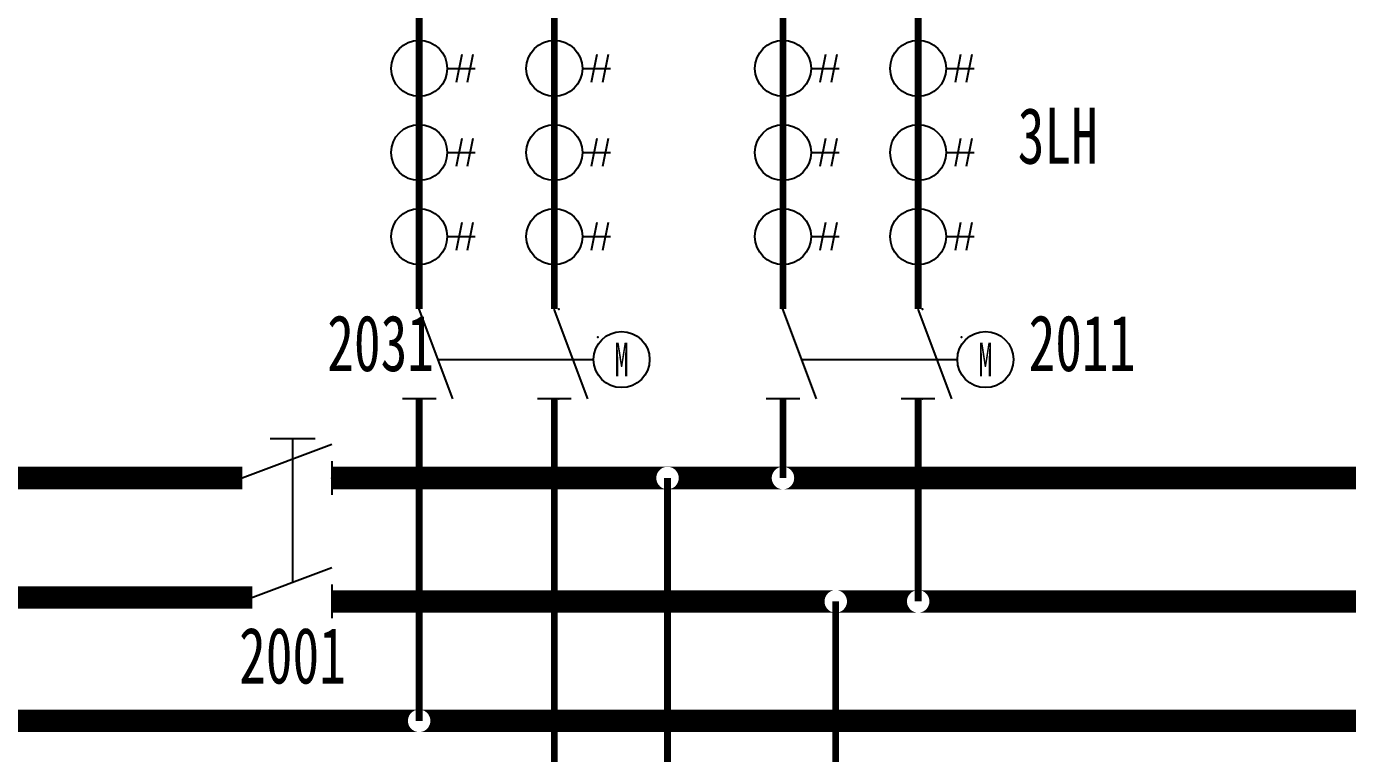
# Model space of a CAD drawing. Header units: millimetres. Extents: x 10667 to 23854, y -3427 to -2899.
# Drawn here: x 11834.8 to 11952.6, y -3165.9 to -3101.1 of the extents above; entities that cross this region are included whole.
import ezdxf
from ezdxf.enums import TextEntityAlignment as Align

# ---------------------------------------------------------------- set-up
doc = ezdxf.new("R2010")
doc.units = ezdxf.units.MM
doc.header["$LTSCALE"] = 10
for name, color, linetype in [('BLOCK', 3, 'Continuous'), ('TEXT', 2, 'Continuous'), ('设    备', 3, 'Continuous'), ('设备编号', 2, 'Continuous'), ('连 接 线', 1, 'Continuous')]:
    doc.layers.add(name, color=color, linetype=linetype)
doc.styles.add('HZ', font='SimSun.ttf', dxfattribs={"width": 0.7})

# ---------------------------------------------------------------- blocks, each defined once
blk = doc.blocks.new('$LH')
at = {"color": 3}
for p, q in [((3.79, 1.25), (3.29, -1.25)), ((4.79, 1.25), (4.29, -1.25)), ((2.5, 0), (5, 0))]:
    blk.add_line(p, q, dxfattribs=at)
blk.add_circle((0, 0), 2.5, dxfattribs=at)

msp = doc.modelspace()

# ---------------------------------------------------------------- linework, layer by layer
at = {"color": 3}
msp.add_line((11858.51, -3150.65), (11858.51, -3139.65), dxfattribs=at)
at = {"layer": 'BLOCK'}
for p, q in [((11862.01, -3138.34), (11854.01, -3141.34)), ((11862.01, -3139.84), (11862.01, -3142.84)), ((11862.01, -3149.34), (11854.01, -3152.34)), ((11862.01, -3150.84), (11862.01, -3153.84))]:
    msp.add_line(p, q, dxfattribs=at)
msp.add_point((11862.01, -3141.34), dxfattribs=at)
at = {"layer": 'TEXT', "color": 3}
for p, q in [((11860.51, -3137.84), (11856.51, -3137.84)), ((11858.51, -3139.65), (11858.51, -3137.84))]:
    msp.add_line(p, q, dxfattribs=at)
at = {"layer": '设    备'}
for p, q in [((11872.79, -3134.28), (11869.79, -3126.28)), ((11884.84, -3134.28), (11881.84, -3126.28)), ((11905.23, -3134.28), (11902.23, -3126.28)), ((11917.28, -3134.28), (11914.28, -3126.28)), ((11871.29, -3134.28), (11868.29, -3134.28)), ((11883.34, -3134.28), (11880.34, -3134.28)), ((11903.73, -3134.28), (11900.73, -3134.28)), ((11915.78, -3134.28), (11912.78, -3134.28))]:
    msp.add_line(p, q, dxfattribs=at)
at = {"layer": '设    备', "color": 3}
for p, q in [((11871.47, -3130.78), (11885.34, -3130.78)), ((11903.91, -3130.78), (11917.78, -3130.78))]:
    msp.add_line(p, q, dxfattribs=at)
at = {"layer": '设    备'}
for centre in [(11887.84, -3130.78), (11920.28, -3130.78)]:
    msp.add_circle(centre, 2.5, dxfattribs=at)
for p in [(11869.79, -3126.28), (11882.23, -3126.28), (11902.23, -3126.28), (11914.67, -3126.28), (11869.79, -3134.28), (11882.23, -3134.28), (11902.23, -3134.28), (11914.67, -3134.28)]:
    msp.add_point(p, dxfattribs=at)
at = {"layer": '设    备', "color": 4}
for p in [(11885.72, -3128.79), (11918.16, -3128.79)]:
    msp.add_point(p, dxfattribs=at)
at = {"layer": '连 接 线'}
for points, const_width in [([(11869.79, -3095.43), (11869.79, -3126.28)], 0.6), ([(11881.84, -3095.43), (11881.84, -3126.28)], 0.6), ([(11902.23, -3095.62), (11902.23, -3126.28)], 0.6), ([(11914.28, -3095.62), (11914.28, -3126.28)], 0.6), ([(11869.79, -3134.28), (11869.79, -3162.99)], 0.6), ([(11881.84, -3134.28), (11881.84, -3173.65)], 0.6), ([(11902.23, -3134.28), (11902.23, -3141.34)], 0.6), ([(11914.28, -3134.28), (11914.28, -3152.34)], 0.6), ([(11854.01, -3141.34), (11830.11, -3141.34)], 2), ([(11862.01, -3141.34), (11890.93, -3141.34)], 2), ([(11892.93, -3141.34), (11901.23, -3141.34)], 2), ([(11903.23, -3141.34), (11940.87, -3141.34)], 2), ([(11891.93, -3141.34), (11891.93, -3182.44)], 0.6), ([(11854.91, -3152), (11830.11, -3152)], 2), ([(11862.01, -3152.34), (11905.95, -3152.34)], 2), ([(11906.93, -3152.34), (11906.93, -3182.44)], 0.6), ([(11907.93, -3152.34), (11913.28, -3152.34)], 2), ([(11915.28, -3152.34), (11951.14, -3152.34)], 2), ([(11944.85, -3152.34), (11979.87, -3152.34)], 2), ([(11868.79, -3162.99), (11822.11, -3162.99)], 2), ([(11942.85, -3162.98), (11870.79, -3162.99)], 2), ([(11984.82, -3162.98), (11936.78, -3162.99)], 2)]:
    msp.add_lwpolyline(points, dxfattribs=dict(at, const_width=const_width))
at = {"layer": '连 接 线', "color": 1, "const_width": 2}
msp.add_lwpolyline([(11932.19, -3141.34), (11961.48, -3141.34)], dxfattribs=at)
at = {"layer": '连 接 线'}
for points in [[(11890.93, -3140.34), (11892.02, -3140.34), (11890.93, -3140.35), (11892.11, -3140.35)], [(11890.93, -3140.34), (11891.93, -3140.34), (11890.93, -3140.34), (11892.02, -3140.34)], [(11890.93, -3140.34), (11891.85, -3140.34), (11890.93, -3140.34), (11891.93, -3140.34)], [(11890.93, -3140.35), (11891.76, -3140.35), (11890.93, -3140.34), (11891.85, -3140.34)], [(11890.93, -3140.37), (11891.67, -3140.37), (11890.93, -3140.35), (11891.76, -3140.35)], [(11890.93, -3140.4), (11891.59, -3140.4), (11890.93, -3140.37), (11891.67, -3140.37)], [(11890.93, -3140.43), (11891.51, -3140.43), (11890.93, -3140.4), (11891.59, -3140.4)], [(11890.93, -3140.47), (11891.43, -3140.47), (11890.93, -3140.43), (11891.51, -3140.43)], [(11890.93, -3140.52), (11891.36, -3140.52), (11890.93, -3140.47), (11891.43, -3140.47)], [(11890.93, -3140.57), (11891.29, -3140.57), (11890.93, -3140.52), (11891.36, -3140.52)], [(11890.93, -3140.63), (11891.23, -3140.63), (11890.93, -3140.57), (11891.29, -3140.57)], [(11890.93, -3140.7), (11891.17, -3140.7), (11890.93, -3140.63), (11891.23, -3140.63)], [(11892.02, -3140.34), (11892.93, -3140.34), (11891.93, -3140.34), (11892.93, -3140.34)], [(11892.11, -3140.35), (11892.93, -3140.35), (11892.02, -3140.34), (11892.93, -3140.34)], [(11892.19, -3140.37), (11892.93, -3140.37), (11892.11, -3140.35), (11892.93, -3140.35)], [(11892.27, -3140.4), (11892.93, -3140.4), (11892.19, -3140.37), (11892.93, -3140.37)], [(11892.35, -3140.43), (11892.93, -3140.43), (11892.27, -3140.4), (11892.93, -3140.4)], [(11892.43, -3140.47), (11892.93, -3140.47), (11892.35, -3140.43), (11892.93, -3140.43)], [(11892.51, -3140.52), (11892.93, -3140.52), (11892.43, -3140.47), (11892.93, -3140.47)], [(11892.58, -3140.57), (11892.93, -3140.57), (11892.51, -3140.52), (11892.93, -3140.52)], [(11892.64, -3140.63), (11892.93, -3140.63), (11892.58, -3140.57), (11892.93, -3140.57)], [(11892.7, -3140.7), (11892.93, -3140.7), (11892.64, -3140.63), (11892.93, -3140.63)], [(11901.23, -3140.36), (11902.05, -3140.36), (11901.23, -3140.34), (11902.14, -3140.34)], [(11901.23, -3140.34), (11902.14, -3140.34), (11901.23, -3140.34), (11902.23, -3140.34)], [(11901.23, -3140.34), (11902.23, -3140.34), (11901.23, -3140.34), (11902.31, -3140.34)], [(11901.23, -3140.34), (11902.31, -3140.34), (11901.23, -3140.36), (11902.4, -3140.36)], [(11901.23, -3140.38), (11901.97, -3140.38), (11901.23, -3140.36), (11902.05, -3140.36)], [(11901.23, -3140.4), (11901.89, -3140.4), (11901.23, -3140.38), (11901.97, -3140.38)], [(11901.23, -3140.43), (11901.8, -3140.43), (11901.23, -3140.4), (11901.89, -3140.4)], [(11901.23, -3140.47), (11901.73, -3140.47), (11901.23, -3140.43), (11901.8, -3140.43)], [(11901.23, -3140.52), (11901.65, -3140.52), (11901.23, -3140.47), (11901.73, -3140.47)], [(11901.23, -3140.57), (11901.58, -3140.57), (11901.23, -3140.52), (11901.65, -3140.52)], [(11901.23, -3140.63), (11901.52, -3140.63), (11901.23, -3140.57), (11901.58, -3140.57)], [(11901.23, -3140.7), (11901.46, -3140.7), (11901.23, -3140.63), (11901.52, -3140.63)], [(11902.31, -3140.34), (11903.23, -3140.34), (11902.23, -3140.34), (11903.23, -3140.34)], [(11902.4, -3140.36), (11903.23, -3140.36), (11902.31, -3140.34), (11903.23, -3140.34)], [(11902.49, -3140.38), (11903.23, -3140.38), (11902.4, -3140.36), (11903.23, -3140.36)], [(11902.57, -3140.4), (11903.23, -3140.4), (11902.49, -3140.38), (11903.23, -3140.38)], [(11902.65, -3140.43), (11903.23, -3140.43), (11902.57, -3140.4), (11903.23, -3140.4)], [(11902.73, -3140.47), (11903.23, -3140.47), (11902.65, -3140.43), (11903.23, -3140.43)], [(11902.8, -3140.52), (11903.23, -3140.52), (11902.73, -3140.47), (11903.23, -3140.47)], [(11902.87, -3140.57), (11903.23, -3140.57), (11902.8, -3140.52), (11903.23, -3140.52)], [(11902.93, -3140.63), (11903.23, -3140.63), (11902.87, -3140.57), (11903.23, -3140.57)], [(11902.99, -3140.7), (11903.23, -3140.7), (11902.93, -3140.63), (11903.23, -3140.63)], [(11890.93, -3140.77), (11891.11, -3140.77), (11890.93, -3140.7), (11891.17, -3140.7)], [(11890.93, -3140.84), (11891.07, -3140.84), (11890.93, -3140.77), (11891.11, -3140.77)], [(11890.93, -3140.92), (11891.03, -3140.92), (11890.93, -3140.84), (11891.07, -3140.84)], [(11890.93, -3141), (11890.99, -3141), (11890.93, -3140.92), (11891.03, -3140.92)], [(11890.93, -3141.08), (11890.97, -3141.08), (11890.93, -3141), (11890.99, -3141)], [(11890.93, -3141.17), (11890.95, -3141.17), (11890.93, -3141.08), (11890.97, -3141.08)], [(11890.93, -3141.25), (11890.94, -3141.25), (11890.93, -3141.17), (11890.95, -3141.17)], [(11890.93, -3141.34), (11890.93, -3141.34), (11890.93, -3141.25), (11890.94, -3141.25)], [(11890.93, -3141.34), (11890.93, -3141.34), (11890.93, -3141.43), (11890.94, -3141.43)], [(11890.93, -3141.43), (11890.94, -3141.43), (11890.93, -3141.51), (11890.95, -3141.51)], [(11890.93, -3141.51), (11890.95, -3141.51), (11890.93, -3141.6), (11890.97, -3141.6)], [(11890.93, -3141.6), (11890.97, -3141.6), (11890.93, -3141.68), (11890.99, -3141.68)], [(11890.93, -3141.68), (11890.99, -3141.68), (11890.93, -3141.76), (11891.03, -3141.76)], [(11890.93, -3141.76), (11891.03, -3141.76), (11890.93, -3141.84), (11891.07, -3141.84)], [(11890.93, -3141.84), (11891.07, -3141.84), (11890.93, -3141.91), (11891.11, -3141.91)], [(11892.75, -3140.77), (11892.93, -3140.77), (11892.7, -3140.7), (11892.93, -3140.7)], [(11892.8, -3140.84), (11892.93, -3140.84), (11892.75, -3140.77), (11892.93, -3140.77)], [(11892.75, -3141.91), (11892.93, -3141.91), (11892.8, -3141.84), (11892.93, -3141.84)], [(11892.84, -3140.92), (11892.93, -3140.92), (11892.8, -3140.84), (11892.93, -3140.84)], [(11892.8, -3141.84), (11892.93, -3141.84), (11892.84, -3141.76), (11892.93, -3141.76)], [(11892.87, -3141), (11892.93, -3141), (11892.84, -3140.92), (11892.93, -3140.92)], [(11892.84, -3141.76), (11892.93, -3141.76), (11892.87, -3141.68), (11892.93, -3141.68)], [(11892.9, -3141.08), (11892.93, -3141.08), (11892.87, -3141), (11892.93, -3141)], [(11892.87, -3141.68), (11892.93, -3141.68), (11892.9, -3141.6), (11892.93, -3141.6)], [(11892.92, -3141.17), (11892.93, -3141.17), (11892.9, -3141.08), (11892.93, -3141.08)], [(11892.9, -3141.6), (11892.93, -3141.6), (11892.92, -3141.51), (11892.93, -3141.51)], [(11892.93, -3141.25), (11892.93, -3141.25), (11892.92, -3141.17), (11892.93, -3141.17)], [(11892.93, -3141.43), (11892.93, -3141.43), (11892.93, -3141.34)], [(11901.23, -3140.77), (11901.41, -3140.77), (11901.23, -3140.7), (11901.46, -3140.7)], [(11901.23, -3140.84), (11901.36, -3140.84), (11901.23, -3140.77), (11901.41, -3140.77)], [(11901.23, -3140.92), (11901.32, -3140.92), (11901.23, -3140.84), (11901.36, -3140.84)], [(11901.23, -3141), (11901.29, -3141), (11901.23, -3140.92), (11901.32, -3140.92)], [(11901.23, -3141.08), (11901.26, -3141.08), (11901.23, -3141), (11901.29, -3141)], [(11901.23, -3141.17), (11901.24, -3141.17), (11901.23, -3141.08), (11901.26, -3141.08)], [(11901.23, -3141.25), (11901.23, -3141.25), (11901.23, -3141.17), (11901.24, -3141.17)], [(11901.23, -3141.43), (11901.23, -3141.43), (11901.23, -3141.51), (11901.24, -3141.51)], [(11901.23, -3141.51), (11901.24, -3141.51), (11901.23, -3141.6), (11901.26, -3141.6)], [(11901.23, -3141.6), (11901.26, -3141.6), (11901.23, -3141.68), (11901.29, -3141.68)], [(11901.23, -3141.68), (11901.29, -3141.68), (11901.23, -3141.76), (11901.32, -3141.76)], [(11901.23, -3141.76), (11901.32, -3141.76), (11901.23, -3141.84), (11901.36, -3141.84)], [(11901.23, -3141.84), (11901.36, -3141.84), (11901.23, -3141.91), (11901.41, -3141.91)], [(11903.05, -3140.77), (11903.23, -3140.77), (11902.99, -3140.7), (11903.23, -3140.7)], [(11903.09, -3140.84), (11903.23, -3140.84), (11903.05, -3140.77), (11903.23, -3140.77)], [(11903.05, -3141.91), (11903.23, -3141.91), (11903.09, -3141.84), (11903.23, -3141.84)], [(11903.13, -3140.92), (11903.23, -3140.92), (11903.09, -3140.84), (11903.23, -3140.84)], [(11903.09, -3141.84), (11903.23, -3141.84), (11903.13, -3141.76), (11903.23, -3141.76)], [(11903.17, -3141), (11903.23, -3141), (11903.13, -3140.92), (11903.23, -3140.92)], [(11903.13, -3141.76), (11903.23, -3141.76), (11903.17, -3141.68), (11903.23, -3141.68)], [(11903.19, -3141.08), (11903.23, -3141.08), (11903.17, -3141), (11903.23, -3141)], [(11903.17, -3141.68), (11903.23, -3141.68), (11903.19, -3141.6), (11903.23, -3141.6)], [(11903.21, -3141.17), (11903.23, -3141.17), (11903.19, -3141.08), (11903.23, -3141.08)], [(11903.19, -3141.6), (11903.23, -3141.6), (11903.21, -3141.51), (11903.23, -3141.51)], [(11903.22, -3141.25), (11903.23, -3141.25), (11903.21, -3141.17), (11903.23, -3141.17)], [(11903.21, -3141.51), (11903.23, -3141.51), (11903.22, -3141.43), (11903.23, -3141.43)], [(11903.23, -3141.34), (11903.23, -3141.34), (11903.22, -3141.25), (11903.23, -3141.25)], [(11903.22, -3141.43), (11903.23, -3141.43), (11903.23, -3141.34)], [(11890.93, -3141.91), (11891.11, -3141.91), (11890.93, -3141.98), (11891.17, -3141.98)], [(11890.93, -3141.98), (11891.17, -3141.98), (11890.93, -3142.05), (11891.23, -3142.05)], [(11890.93, -3142.05), (11891.23, -3142.05), (11890.93, -3142.11), (11891.29, -3142.11)], [(11890.93, -3142.11), (11891.29, -3142.11), (11890.93, -3142.16), (11891.36, -3142.16)], [(11890.93, -3142.16), (11891.36, -3142.16), (11890.93, -3142.21), (11891.43, -3142.21)], [(11890.93, -3142.21), (11891.43, -3142.21), (11890.93, -3142.25), (11891.51, -3142.25)], [(11890.93, -3142.25), (11891.51, -3142.25), (11890.93, -3142.28), (11891.59, -3142.28)], [(11890.93, -3142.28), (11891.59, -3142.28), (11890.93, -3142.3), (11891.67, -3142.3)], [(11890.93, -3142.3), (11891.67, -3142.3), (11890.93, -3142.32), (11891.76, -3142.32)], [(11890.93, -3142.32), (11891.76, -3142.32), (11890.93, -3142.34), (11891.85, -3142.34)], [(11890.93, -3142.34), (11891.85, -3142.34), (11890.93, -3142.34), (11891.93, -3142.34)], [(11891.93, -3142.34), (11892.93, -3142.34), (11892.02, -3142.34), (11892.93, -3142.34)], [(11892.02, -3142.34), (11892.93, -3142.34), (11892.11, -3142.32), (11892.93, -3142.32)], [(11892.11, -3142.32), (11892.93, -3142.32), (11892.19, -3142.3), (11892.93, -3142.3)], [(11892.19, -3142.3), (11892.93, -3142.3), (11892.27, -3142.28), (11892.93, -3142.28)], [(11892.27, -3142.28), (11892.93, -3142.28), (11892.35, -3142.25), (11892.93, -3142.25)], [(11892.35, -3142.25), (11892.93, -3142.25), (11892.43, -3142.21), (11892.93, -3142.21)], [(11892.43, -3142.21), (11892.93, -3142.21), (11892.51, -3142.16), (11892.93, -3142.16)], [(11892.51, -3142.16), (11892.93, -3142.16), (11892.58, -3142.11), (11892.93, -3142.11)], [(11892.58, -3142.11), (11892.93, -3142.11), (11892.64, -3142.05), (11892.93, -3142.05)], [(11892.64, -3142.05), (11892.93, -3142.05), (11892.7, -3141.98), (11892.93, -3141.98)], [(11892.7, -3141.98), (11892.93, -3141.98), (11892.75, -3141.91), (11892.93, -3141.91)], [(11901.23, -3141.91), (11901.41, -3141.91), (11901.23, -3141.98), (11901.46, -3141.98)], [(11901.23, -3141.98), (11901.46, -3141.98), (11901.23, -3142.05), (11901.52, -3142.05)], [(11901.23, -3142.05), (11901.52, -3142.05), (11901.23, -3142.11), (11901.58, -3142.11)], [(11901.23, -3142.11), (11901.58, -3142.11), (11901.23, -3142.16), (11901.65, -3142.16)], [(11901.23, -3142.16), (11901.65, -3142.16), (11901.23, -3142.21), (11901.73, -3142.21)], [(11901.23, -3142.21), (11901.73, -3142.21), (11901.23, -3142.25), (11901.8, -3142.25)], [(11901.23, -3142.25), (11901.8, -3142.25), (11901.23, -3142.28), (11901.89, -3142.28)], [(11901.23, -3142.28), (11901.89, -3142.28), (11901.23, -3142.31), (11901.97, -3142.31)], [(11901.23, -3142.31), (11901.97, -3142.31), (11901.23, -3142.33), (11902.05, -3142.33)], [(11901.23, -3142.33), (11902.05, -3142.33), (11901.23, -3142.34), (11902.14, -3142.34)], [(11901.23, -3142.34), (11902.14, -3142.34), (11901.23, -3142.34), (11902.23, -3142.34)], [(11902.23, -3142.34), (11903.23, -3142.34), (11902.31, -3142.34), (11903.23, -3142.34)], [(11902.31, -3142.34), (11903.23, -3142.34), (11902.4, -3142.33), (11903.23, -3142.33)], [(11902.4, -3142.33), (11903.23, -3142.33), (11902.49, -3142.31), (11903.23, -3142.31)], [(11902.49, -3142.31), (11903.23, -3142.31), (11902.57, -3142.28), (11903.23, -3142.28)], [(11902.57, -3142.28), (11903.23, -3142.28), (11902.65, -3142.25), (11903.23, -3142.25)], [(11902.65, -3142.25), (11903.23, -3142.25), (11902.73, -3142.21), (11903.23, -3142.21)], [(11902.73, -3142.21), (11903.23, -3142.21), (11902.8, -3142.16), (11903.23, -3142.16)], [(11902.8, -3142.16), (11903.23, -3142.16), (11902.87, -3142.11), (11903.23, -3142.11)], [(11902.87, -3142.11), (11903.23, -3142.11), (11902.93, -3142.05), (11903.23, -3142.05)], [(11902.93, -3142.05), (11903.23, -3142.05), (11902.99, -3141.98), (11903.23, -3141.98)], [(11902.99, -3141.98), (11903.23, -3141.98), (11903.05, -3141.91), (11903.23, -3141.91)], [(11905.93, -3151.34), (11907.02, -3151.34), (11905.93, -3151.36), (11907.11, -3151.36)], [(11905.93, -3151.34), (11906.93, -3151.34), (11905.93, -3151.34), (11907.02, -3151.34)], [(11905.93, -3151.34), (11906.85, -3151.34), (11905.93, -3151.34), (11906.93, -3151.34)], [(11905.93, -3151.36), (11906.76, -3151.36), (11905.93, -3151.34), (11906.85, -3151.34)], [(11905.93, -3151.37), (11906.67, -3151.37), (11905.93, -3151.36), (11906.76, -3151.36)], [(11905.93, -3151.4), (11906.59, -3151.4), (11905.93, -3151.37), (11906.67, -3151.37)], [(11905.93, -3151.43), (11906.51, -3151.43), (11905.93, -3151.4), (11906.59, -3151.4)], [(11905.93, -3151.47), (11906.43, -3151.47), (11905.93, -3151.43), (11906.51, -3151.43)], [(11905.93, -3151.52), (11906.36, -3151.52), (11905.93, -3151.47), (11906.43, -3151.47)], [(11905.93, -3151.57), (11906.29, -3151.57), (11905.93, -3151.52), (11906.36, -3151.52)], [(11905.93, -3151.63), (11906.23, -3151.63), (11905.93, -3151.57), (11906.29, -3151.57)], [(11905.93, -3151.7), (11906.17, -3151.7), (11905.93, -3151.63), (11906.23, -3151.63)], [(11905.93, -3151.77), (11906.11, -3151.77), (11905.93, -3151.7), (11906.17, -3151.7)], [(11905.93, -3151.84), (11906.07, -3151.84), (11905.93, -3151.77), (11906.11, -3151.77)], [(11905.93, -3151.92), (11906.03, -3151.92), (11905.93, -3151.84), (11906.07, -3151.84)], [(11905.93, -3152), (11905.99, -3152), (11905.93, -3151.92), (11906.03, -3151.92)], [(11905.93, -3152.08), (11905.97, -3152.08), (11905.93, -3152), (11905.99, -3152)], [(11905.93, -3152.17), (11905.95, -3152.17), (11905.93, -3152.08), (11905.97, -3152.08)], [(11905.93, -3152.25), (11905.94, -3152.25), (11905.93, -3152.17), (11905.95, -3152.17)], [(11905.93, -3152.34), (11905.93, -3152.34), (11905.93, -3152.25), (11905.94, -3152.25)], [(11905.93, -3152.34), (11905.93, -3152.34), (11905.93, -3152.43), (11905.94, -3152.43)], [(11905.93, -3152.43), (11905.94, -3152.43), (11905.93, -3152.51), (11905.95, -3152.51)], [(11907.02, -3151.34), (11907.93, -3151.34), (11906.93, -3151.34), (11907.93, -3151.34)], [(11907.11, -3151.36), (11907.93, -3151.36), (11907.02, -3151.34), (11907.93, -3151.34)], [(11907.19, -3151.37), (11907.93, -3151.37), (11907.11, -3151.36), (11907.93, -3151.36)], [(11907.27, -3151.4), (11907.93, -3151.4), (11907.19, -3151.37), (11907.93, -3151.37)], [(11907.35, -3151.43), (11907.93, -3151.43), (11907.27, -3151.4), (11907.93, -3151.4)], [(11907.43, -3151.47), (11907.93, -3151.47), (11907.35, -3151.43), (11907.93, -3151.43)], [(11907.51, -3151.52), (11907.93, -3151.52), (11907.43, -3151.47), (11907.93, -3151.47)], [(11907.58, -3151.57), (11907.93, -3151.57), (11907.51, -3151.52), (11907.93, -3151.52)], [(11907.64, -3151.63), (11907.93, -3151.63), (11907.58, -3151.57), (11907.93, -3151.57)], [(11907.7, -3151.7), (11907.93, -3151.7), (11907.64, -3151.63), (11907.93, -3151.63)], [(11907.75, -3151.77), (11907.93, -3151.77), (11907.7, -3151.7), (11907.93, -3151.7)], [(11907.8, -3151.84), (11907.93, -3151.84), (11907.75, -3151.77), (11907.93, -3151.77)], [(11907.84, -3151.92), (11907.93, -3151.92), (11907.8, -3151.84), (11907.93, -3151.84)], [(11907.87, -3152), (11907.93, -3152), (11907.84, -3151.92), (11907.93, -3151.92)], [(11907.9, -3152.08), (11907.93, -3152.08), (11907.87, -3152), (11907.93, -3152)], [(11907.92, -3152.17), (11907.93, -3152.17), (11907.9, -3152.08), (11907.93, -3152.08)], [(11907.93, -3152.25), (11907.93, -3152.25), (11907.92, -3152.17), (11907.93, -3152.17)], [(11907.93, -3152.43), (11907.93, -3152.43), (11907.93, -3152.34)], [(11913.28, -3151.36), (11914.11, -3151.36), (11913.28, -3151.34), (11914.2, -3151.34)], [(11913.28, -3151.34), (11914.2, -3151.34), (11913.28, -3151.34), (11914.28, -3151.34)], [(11913.28, -3151.34), (11914.28, -3151.34), (11913.28, -3151.34), (11914.37, -3151.34)], [(11913.28, -3151.34), (11914.37, -3151.34), (11913.28, -3151.36), (11914.46, -3151.36)], [(11913.28, -3151.37), (11914.03, -3151.37), (11913.28, -3151.36), (11914.11, -3151.36)], [(11913.28, -3151.4), (11913.94, -3151.4), (11913.28, -3151.37), (11914.03, -3151.37)], [(11913.28, -3151.43), (11913.86, -3151.43), (11913.28, -3151.4), (11913.94, -3151.4)], [(11913.28, -3151.47), (11913.78, -3151.47), (11913.28, -3151.43), (11913.86, -3151.43)], [(11913.28, -3151.52), (11913.71, -3151.52), (11913.28, -3151.47), (11913.78, -3151.47)], [(11913.28, -3151.57), (11913.64, -3151.57), (11913.28, -3151.52), (11913.71, -3151.52)], [(11913.28, -3151.63), (11913.58, -3151.63), (11913.28, -3151.57), (11913.64, -3151.57)], [(11913.28, -3151.7), (11913.52, -3151.7), (11913.28, -3151.63), (11913.58, -3151.63)], [(11913.28, -3151.77), (11913.47, -3151.77), (11913.28, -3151.7), (11913.52, -3151.7)], [(11913.28, -3151.84), (11913.42, -3151.84), (11913.28, -3151.77), (11913.47, -3151.77)], [(11913.28, -3151.92), (11913.38, -3151.92), (11913.28, -3151.84), (11913.42, -3151.84)], [(11913.28, -3152), (11913.34, -3152), (11913.28, -3151.92), (11913.38, -3151.92)], [(11913.28, -3152.08), (11913.32, -3152.08), (11913.28, -3152), (11913.34, -3152)], [(11913.28, -3152.17), (11913.3, -3152.17), (11913.28, -3152.08), (11913.32, -3152.08)], [(11913.28, -3152.25), (11913.29, -3152.25), (11913.28, -3152.17), (11913.3, -3152.17)], [(11913.28, -3152.34), (11913.28, -3152.34), (11913.28, -3152.25), (11913.29, -3152.25)], [(11913.28, -3152.34), (11913.28, -3152.34), (11913.28, -3152.43), (11913.29, -3152.43)], [(11913.28, -3152.43), (11913.29, -3152.43), (11913.28, -3152.51), (11913.3, -3152.51)], [(11914.37, -3151.34), (11915.28, -3151.34), (11914.28, -3151.34), (11915.28, -3151.34)], [(11914.46, -3151.36), (11915.28, -3151.36), (11914.37, -3151.34), (11915.28, -3151.34)], [(11914.54, -3151.37), (11915.28, -3151.37), (11914.46, -3151.36), (11915.28, -3151.36)], [(11914.63, -3151.4), (11915.28, -3151.4), (11914.54, -3151.37), (11915.28, -3151.37)], [(11914.71, -3151.43), (11915.28, -3151.43), (11914.63, -3151.4), (11915.28, -3151.4)], [(11914.78, -3151.47), (11915.28, -3151.47), (11914.71, -3151.43), (11915.28, -3151.43)], [(11914.86, -3151.52), (11915.28, -3151.52), (11914.78, -3151.47), (11915.28, -3151.47)], [(11914.93, -3151.57), (11915.28, -3151.57), (11914.86, -3151.52), (11915.28, -3151.52)], [(11914.99, -3151.63), (11915.28, -3151.63), (11914.93, -3151.57), (11915.28, -3151.57)], [(11915.05, -3151.7), (11915.28, -3151.7), (11914.99, -3151.63), (11915.28, -3151.63)], [(11915.1, -3151.77), (11915.28, -3151.77), (11915.05, -3151.7), (11915.28, -3151.7)], [(11915.15, -3151.84), (11915.28, -3151.84), (11915.1, -3151.77), (11915.28, -3151.77)], [(11915.19, -3151.92), (11915.28, -3151.92), (11915.15, -3151.84), (11915.28, -3151.84)], [(11915.22, -3152), (11915.28, -3152), (11915.19, -3151.92), (11915.28, -3151.92)], [(11915.25, -3152.08), (11915.28, -3152.08), (11915.22, -3152), (11915.28, -3152)], [(11915.27, -3152.17), (11915.28, -3152.17), (11915.25, -3152.08), (11915.28, -3152.08)], [(11915.28, -3152.25), (11915.28, -3152.25), (11915.27, -3152.17), (11915.28, -3152.17)], [(11915.28, -3152.43), (11915.28, -3152.43), (11915.28, -3152.34)], [(11942.85, -3151.34), (11943.94, -3151.34), (11942.85, -3151.36), (11944.03, -3151.36)], [(11942.85, -3151.34), (11943.85, -3151.34), (11942.85, -3151.34), (11943.94, -3151.34)], [(11942.85, -3151.34), (11943.77, -3151.34), (11942.85, -3151.34), (11943.85, -3151.34)], [(11942.85, -3151.36), (11943.68, -3151.36), (11942.85, -3151.34), (11943.77, -3151.34)], [(11942.85, -3151.37), (11943.6, -3151.37), (11942.85, -3151.36), (11943.68, -3151.36)], [(11942.85, -3151.4), (11943.51, -3151.4), (11942.85, -3151.37), (11943.6, -3151.37)], [(11942.85, -3151.43), (11943.43, -3151.43), (11942.85, -3151.4), (11943.51, -3151.4)], [(11942.85, -3151.47), (11943.35, -3151.47), (11942.85, -3151.43), (11943.43, -3151.43)], [(11942.85, -3151.52), (11943.28, -3151.52), (11942.85, -3151.47), (11943.35, -3151.47)], [(11942.85, -3151.57), (11943.21, -3151.57), (11942.85, -3151.52), (11943.28, -3151.52)], [(11942.85, -3151.63), (11943.15, -3151.63), (11942.85, -3151.57), (11943.21, -3151.57)], [(11942.85, -3151.7), (11943.09, -3151.7), (11942.85, -3151.63), (11943.15, -3151.63)], [(11942.85, -3151.77), (11943.04, -3151.77), (11942.85, -3151.7), (11943.09, -3151.7)], [(11942.85, -3151.84), (11942.99, -3151.84), (11942.85, -3151.77), (11943.04, -3151.77)], [(11942.85, -3151.92), (11942.95, -3151.92), (11942.85, -3151.84), (11942.99, -3151.84)], [(11942.85, -3152), (11942.91, -3152), (11942.85, -3151.92), (11942.95, -3151.92)], [(11942.85, -3152.08), (11942.89, -3152.08), (11942.85, -3152), (11942.91, -3152)], [(11942.85, -3152.17), (11942.87, -3152.17), (11942.85, -3152.08), (11942.89, -3152.08)], [(11942.85, -3152.25), (11942.86, -3152.25), (11942.85, -3152.17), (11942.87, -3152.17)], [(11942.85, -3152.34), (11942.85, -3152.34), (11942.85, -3152.25), (11942.86, -3152.25)], [(11942.85, -3152.34), (11942.85, -3152.34), (11942.85, -3152.43), (11942.86, -3152.43)], [(11942.85, -3152.43), (11942.86, -3152.43), (11942.85, -3152.51), (11942.87, -3152.51)], [(11943.94, -3151.34), (11944.85, -3151.34), (11943.85, -3151.34), (11944.85, -3151.34)], [(11944.03, -3151.36), (11944.85, -3151.36), (11943.94, -3151.34), (11944.85, -3151.34)], [(11944.11, -3151.37), (11944.85, -3151.37), (11944.03, -3151.36), (11944.85, -3151.36)], [(11944.2, -3151.4), (11944.85, -3151.4), (11944.11, -3151.37), (11944.85, -3151.37)], [(11944.28, -3151.43), (11944.85, -3151.43), (11944.2, -3151.4), (11944.85, -3151.4)], [(11944.35, -3151.47), (11944.85, -3151.47), (11944.28, -3151.43), (11944.85, -3151.43)], [(11944.43, -3151.52), (11944.85, -3151.52), (11944.35, -3151.47), (11944.85, -3151.47)], [(11944.5, -3151.57), (11944.85, -3151.57), (11944.43, -3151.52), (11944.85, -3151.52)], [(11944.56, -3151.63), (11944.85, -3151.63), (11944.5, -3151.57), (11944.85, -3151.57)], [(11944.62, -3151.7), (11944.85, -3151.7), (11944.56, -3151.63), (11944.85, -3151.63)], [(11944.67, -3151.77), (11944.85, -3151.77), (11944.62, -3151.7), (11944.85, -3151.7)], [(11944.72, -3151.84), (11944.85, -3151.84), (11944.67, -3151.77), (11944.85, -3151.77)], [(11944.76, -3151.92), (11944.85, -3151.92), (11944.72, -3151.84), (11944.85, -3151.84)], [(11944.79, -3152), (11944.85, -3152), (11944.76, -3151.92), (11944.85, -3151.92)], [(11944.82, -3152.08), (11944.85, -3152.08), (11944.79, -3152), (11944.85, -3152)], [(11944.84, -3152.17), (11944.85, -3152.17), (11944.82, -3152.08), (11944.85, -3152.08)], [(11944.85, -3152.25), (11944.85, -3152.25), (11944.84, -3152.17), (11944.85, -3152.17)], [(11944.85, -3152.43), (11944.85, -3152.43), (11944.85, -3152.34)], [(11905.93, -3152.51), (11905.95, -3152.51), (11905.93, -3152.6), (11905.97, -3152.6)], [(11905.93, -3152.6), (11905.97, -3152.6), (11905.93, -3152.68), (11905.99, -3152.68)], [(11905.93, -3152.68), (11905.99, -3152.68), (11905.93, -3152.76), (11906.03, -3152.76)], [(11905.93, -3152.76), (11906.03, -3152.76), (11905.93, -3152.84), (11906.07, -3152.84)], [(11905.93, -3152.84), (11906.07, -3152.84), (11905.93, -3152.91), (11906.11, -3152.91)], [(11905.93, -3152.91), (11906.11, -3152.91), (11905.93, -3152.98), (11906.17, -3152.98)], [(11905.93, -3152.98), (11906.17, -3152.98), (11905.93, -3153.05), (11906.23, -3153.05)], [(11905.93, -3153.05), (11906.23, -3153.05), (11905.93, -3153.11), (11906.29, -3153.11)], [(11905.93, -3153.11), (11906.29, -3153.11), (11905.93, -3153.16), (11906.36, -3153.16)], [(11905.93, -3153.16), (11906.36, -3153.16), (11905.93, -3153.21), (11906.43, -3153.21)], [(11905.93, -3153.21), (11906.43, -3153.21), (11905.93, -3153.25), (11906.51, -3153.25)], [(11905.93, -3153.25), (11906.51, -3153.25), (11905.93, -3153.28), (11906.59, -3153.28)], [(11905.93, -3153.28), (11906.59, -3153.28), (11905.93, -3153.31), (11906.67, -3153.31)], [(11905.93, -3153.31), (11906.67, -3153.31), (11905.93, -3153.33), (11906.76, -3153.33)], [(11905.93, -3153.33), (11906.76, -3153.33), (11905.93, -3153.34), (11906.85, -3153.34)], [(11905.93, -3153.34), (11906.85, -3153.34), (11905.93, -3153.34), (11906.93, -3153.34)], [(11906.93, -3153.34), (11907.93, -3153.34), (11907.02, -3153.34), (11907.93, -3153.34)], [(11907.02, -3153.34), (11907.93, -3153.34), (11907.11, -3153.33), (11907.93, -3153.33)], [(11907.11, -3153.33), (11907.93, -3153.33), (11907.19, -3153.31), (11907.93, -3153.31)], [(11907.19, -3153.31), (11907.93, -3153.31), (11907.27, -3153.28), (11907.93, -3153.28)], [(11907.27, -3153.28), (11907.93, -3153.28), (11907.35, -3153.25), (11907.93, -3153.25)], [(11907.35, -3153.25), (11907.93, -3153.25), (11907.43, -3153.21), (11907.93, -3153.21)], [(11907.43, -3153.21), (11907.93, -3153.21), (11907.51, -3153.16), (11907.93, -3153.16)], [(11907.51, -3153.16), (11907.93, -3153.16), (11907.58, -3153.11), (11907.93, -3153.11)], [(11907.58, -3153.11), (11907.93, -3153.11), (11907.64, -3153.05), (11907.93, -3153.05)], [(11907.64, -3153.05), (11907.93, -3153.05), (11907.7, -3152.98), (11907.93, -3152.98)], [(11907.7, -3152.98), (11907.93, -3152.98), (11907.75, -3152.91), (11907.93, -3152.91)], [(11907.75, -3152.91), (11907.93, -3152.91), (11907.8, -3152.84), (11907.93, -3152.84)], [(11907.8, -3152.84), (11907.93, -3152.84), (11907.84, -3152.76), (11907.93, -3152.76)], [(11907.84, -3152.76), (11907.93, -3152.76), (11907.87, -3152.68), (11907.93, -3152.68)], [(11907.87, -3152.68), (11907.93, -3152.68), (11907.9, -3152.6), (11907.93, -3152.6)], [(11907.9, -3152.6), (11907.93, -3152.6), (11907.92, -3152.51), (11907.93, -3152.51)], [(11913.28, -3152.51), (11913.3, -3152.51), (11913.28, -3152.6), (11913.32, -3152.6)], [(11913.28, -3152.6), (11913.32, -3152.6), (11913.28, -3152.68), (11913.34, -3152.68)], [(11913.28, -3152.68), (11913.34, -3152.68), (11913.28, -3152.76), (11913.38, -3152.76)], [(11913.28, -3152.76), (11913.38, -3152.76), (11913.28, -3152.84), (11913.42, -3152.84)], [(11913.28, -3152.84), (11913.42, -3152.84), (11913.28, -3152.91), (11913.47, -3152.91)], [(11913.28, -3152.91), (11913.47, -3152.91), (11913.28, -3152.98), (11913.52, -3152.98)], [(11913.28, -3152.98), (11913.52, -3152.98), (11913.28, -3153.05), (11913.58, -3153.05)], [(11913.28, -3153.05), (11913.58, -3153.05), (11913.28, -3153.11), (11913.64, -3153.11)], [(11913.28, -3153.11), (11913.64, -3153.11), (11913.28, -3153.16), (11913.71, -3153.16)], [(11913.28, -3153.16), (11913.71, -3153.16), (11913.28, -3153.21), (11913.78, -3153.21)], [(11913.28, -3153.21), (11913.78, -3153.21), (11913.28, -3153.25), (11913.86, -3153.25)], [(11913.28, -3153.25), (11913.86, -3153.25), (11913.28, -3153.28), (11913.94, -3153.28)], [(11913.28, -3153.28), (11913.94, -3153.28), (11913.28, -3153.31), (11914.03, -3153.31)], [(11913.28, -3153.31), (11914.03, -3153.31), (11913.28, -3153.33), (11914.11, -3153.33)], [(11913.28, -3153.33), (11914.11, -3153.33), (11913.28, -3153.34), (11914.2, -3153.34)], [(11913.28, -3153.34), (11914.2, -3153.34), (11913.28, -3153.34), (11914.28, -3153.34)], [(11914.28, -3153.34), (11915.28, -3153.34), (11914.37, -3153.34), (11915.28, -3153.34)], [(11914.37, -3153.34), (11915.28, -3153.34), (11914.46, -3153.33), (11915.28, -3153.33)], [(11914.46, -3153.33), (11915.28, -3153.33), (11914.54, -3153.31), (11915.28, -3153.31)], [(11914.54, -3153.31), (11915.28, -3153.31), (11914.63, -3153.28), (11915.28, -3153.28)], [(11914.63, -3153.28), (11915.28, -3153.28), (11914.71, -3153.25), (11915.28, -3153.25)], [(11914.71, -3153.25), (11915.28, -3153.25), (11914.78, -3153.21), (11915.28, -3153.21)], [(11914.78, -3153.21), (11915.28, -3153.21), (11914.86, -3153.16), (11915.28, -3153.16)], [(11914.86, -3153.16), (11915.28, -3153.16), (11914.93, -3153.11), (11915.28, -3153.11)], [(11914.93, -3153.11), (11915.28, -3153.11), (11914.99, -3153.05), (11915.28, -3153.05)], [(11914.99, -3153.05), (11915.28, -3153.05), (11915.05, -3152.98), (11915.28, -3152.98)], [(11915.05, -3152.98), (11915.28, -3152.98), (11915.1, -3152.91), (11915.28, -3152.91)], [(11915.1, -3152.91), (11915.28, -3152.91), (11915.15, -3152.84), (11915.28, -3152.84)], [(11915.15, -3152.84), (11915.28, -3152.84), (11915.19, -3152.76), (11915.28, -3152.76)], [(11915.19, -3152.76), (11915.28, -3152.76), (11915.22, -3152.68), (11915.28, -3152.68)], [(11915.22, -3152.68), (11915.28, -3152.68), (11915.25, -3152.6), (11915.28, -3152.6)], [(11915.25, -3152.6), (11915.28, -3152.6), (11915.27, -3152.51), (11915.28, -3152.51)], [(11942.85, -3152.51), (11942.87, -3152.51), (11942.85, -3152.6), (11942.89, -3152.6)], [(11942.85, -3152.6), (11942.89, -3152.6), (11942.85, -3152.68), (11942.91, -3152.68)], [(11942.85, -3152.68), (11942.91, -3152.68), (11942.85, -3152.76), (11942.95, -3152.76)], [(11942.85, -3152.76), (11942.95, -3152.76), (11942.85, -3152.84), (11942.99, -3152.84)], [(11942.85, -3152.84), (11942.99, -3152.84), (11942.85, -3152.91), (11943.04, -3152.91)], [(11942.85, -3152.91), (11943.04, -3152.91), (11942.85, -3152.98), (11943.09, -3152.98)], [(11942.85, -3152.98), (11943.09, -3152.98), (11942.85, -3153.05), (11943.15, -3153.05)], [(11942.85, -3153.05), (11943.15, -3153.05), (11942.85, -3153.11), (11943.21, -3153.11)], [(11942.85, -3153.11), (11943.21, -3153.11), (11942.85, -3153.16), (11943.28, -3153.16)], [(11942.85, -3153.16), (11943.28, -3153.16), (11942.85, -3153.21), (11943.35, -3153.21)], [(11942.85, -3153.21), (11943.35, -3153.21), (11942.85, -3153.25), (11943.43, -3153.25)], [(11942.85, -3153.25), (11943.43, -3153.25), (11942.85, -3153.28), (11943.51, -3153.28)], [(11942.85, -3153.28), (11943.51, -3153.28), (11942.85, -3153.31), (11943.6, -3153.31)], [(11942.85, -3153.31), (11943.6, -3153.31), (11942.85, -3153.33), (11943.68, -3153.33)], [(11942.85, -3153.33), (11943.68, -3153.33), (11942.85, -3153.34), (11943.77, -3153.34)], [(11942.85, -3153.34), (11943.77, -3153.34), (11942.85, -3153.34), (11943.85, -3153.34)], [(11943.85, -3153.34), (11944.85, -3153.34), (11943.94, -3153.34), (11944.85, -3153.34)], [(11943.94, -3153.34), (11944.85, -3153.34), (11944.03, -3153.33), (11944.85, -3153.33)], [(11944.03, -3153.33), (11944.85, -3153.33), (11944.11, -3153.31), (11944.85, -3153.31)], [(11944.11, -3153.31), (11944.85, -3153.31), (11944.2, -3153.28), (11944.85, -3153.28)], [(11944.2, -3153.28), (11944.85, -3153.28), (11944.28, -3153.25), (11944.85, -3153.25)], [(11944.28, -3153.25), (11944.85, -3153.25), (11944.35, -3153.21), (11944.85, -3153.21)], [(11944.35, -3153.21), (11944.85, -3153.21), (11944.43, -3153.16), (11944.85, -3153.16)], [(11944.43, -3153.16), (11944.85, -3153.16), (11944.5, -3153.11), (11944.85, -3153.11)], [(11944.5, -3153.11), (11944.85, -3153.11), (11944.56, -3153.05), (11944.85, -3153.05)], [(11944.56, -3153.05), (11944.85, -3153.05), (11944.62, -3152.98), (11944.85, -3152.98)], [(11944.62, -3152.98), (11944.85, -3152.98), (11944.67, -3152.91), (11944.85, -3152.91)], [(11944.67, -3152.91), (11944.85, -3152.91), (11944.72, -3152.84), (11944.85, -3152.84)], [(11944.72, -3152.84), (11944.85, -3152.84), (11944.76, -3152.76), (11944.85, -3152.76)], [(11944.76, -3152.76), (11944.85, -3152.76), (11944.79, -3152.68), (11944.85, -3152.68)], [(11944.79, -3152.68), (11944.85, -3152.68), (11944.82, -3152.6), (11944.85, -3152.6)], [(11944.82, -3152.6), (11944.85, -3152.6), (11944.84, -3152.51), (11944.85, -3152.51)], [(11868.79, -3162), (11869.61, -3162), (11868.79, -3161.99), (11869.7, -3161.99)], [(11868.79, -3161.99), (11869.7, -3161.99), (11868.79, -3161.99), (11869.79, -3161.99)], [(11868.79, -3161.99), (11869.79, -3161.99), (11868.79, -3161.99), (11869.87, -3161.99)], [(11868.79, -3161.99), (11869.87, -3161.99), (11868.79, -3162), (11869.96, -3162)], [(11868.79, -3162.02), (11869.53, -3162.02), (11868.79, -3162), (11869.61, -3162)], [(11868.79, -3162.05), (11869.44, -3162.05), (11868.79, -3162.02), (11869.53, -3162.02)], [(11868.79, -3162.08), (11869.36, -3162.08), (11868.79, -3162.05), (11869.44, -3162.05)], [(11868.79, -3162.12), (11869.29, -3162.12), (11868.79, -3162.08), (11869.36, -3162.08)], [(11868.79, -3162.17), (11869.21, -3162.17), (11868.79, -3162.12), (11869.29, -3162.12)], [(11868.79, -3162.22), (11869.14, -3162.22), (11868.79, -3162.17), (11869.21, -3162.17)], [(11868.79, -3162.28), (11869.08, -3162.28), (11868.79, -3162.22), (11869.14, -3162.22)], [(11868.79, -3162.35), (11869.02, -3162.35), (11868.79, -3162.28), (11869.08, -3162.28)], [(11868.79, -3162.41), (11868.97, -3162.41), (11868.79, -3162.35), (11869.02, -3162.35)], [(11868.79, -3162.49), (11868.92, -3162.49), (11868.79, -3162.41), (11868.97, -3162.41)], [(11868.79, -3162.57), (11868.88, -3162.57), (11868.79, -3162.49), (11868.92, -3162.49)], [(11868.79, -3162.65), (11868.85, -3162.65), (11868.79, -3162.57), (11868.88, -3162.57)], [(11868.79, -3162.73), (11868.82, -3162.73), (11868.79, -3162.65), (11868.85, -3162.65)], [(11868.79, -3162.81), (11868.8, -3162.81), (11868.79, -3162.73), (11868.82, -3162.73)], [(11868.79, -3162.9), (11868.79, -3162.9), (11868.79, -3162.81), (11868.8, -3162.81)], [(11869.87, -3161.99), (11870.79, -3161.99), (11869.79, -3161.99), (11870.79, -3161.99)], [(11869.96, -3162), (11870.79, -3162), (11869.87, -3161.99), (11870.79, -3161.99)], [(11870.05, -3162.02), (11870.79, -3162.02), (11869.96, -3162), (11870.79, -3162)], [(11870.13, -3162.05), (11870.79, -3162.05), (11870.05, -3162.02), (11870.79, -3162.02)], [(11870.21, -3162.08), (11870.79, -3162.08), (11870.13, -3162.05), (11870.79, -3162.05)], [(11870.29, -3162.12), (11870.79, -3162.12), (11870.21, -3162.08), (11870.79, -3162.08)], [(11870.36, -3162.17), (11870.79, -3162.17), (11870.29, -3162.12), (11870.79, -3162.12)], [(11870.43, -3162.22), (11870.79, -3162.22), (11870.36, -3162.17), (11870.79, -3162.17)], [(11870.49, -3162.28), (11870.79, -3162.28), (11870.43, -3162.22), (11870.79, -3162.22)], [(11870.55, -3162.35), (11870.79, -3162.35), (11870.49, -3162.28), (11870.79, -3162.28)], [(11870.61, -3162.41), (11870.79, -3162.41), (11870.55, -3162.35), (11870.79, -3162.35)], [(11870.65, -3162.49), (11870.79, -3162.49), (11870.61, -3162.41), (11870.79, -3162.41)], [(11870.69, -3162.57), (11870.79, -3162.57), (11870.65, -3162.49), (11870.79, -3162.49)], [(11870.73, -3162.65), (11870.79, -3162.65), (11870.69, -3162.57), (11870.79, -3162.57)], [(11870.75, -3162.73), (11870.79, -3162.73), (11870.73, -3162.65), (11870.79, -3162.65)], [(11870.77, -3162.81), (11870.79, -3162.81), (11870.75, -3162.73), (11870.79, -3162.73)], [(11870.78, -3162.9), (11870.79, -3162.9), (11870.77, -3162.81), (11870.79, -3162.81)], [(11870.79, -3162.99), (11870.79, -3162.99), (11870.78, -3162.9), (11870.79, -3162.9)], [(11870.78, -3163.08), (11870.79, -3163.08), (11870.79, -3162.99)], [(11888.16, -3162), (11888.98, -3162), (11888.07, -3161.99), (11888.98, -3161.99)], [(11888.24, -3162.02), (11888.98, -3162.02), (11888.16, -3162), (11888.98, -3162)], [(11888.33, -3162.05), (11888.98, -3162.05), (11888.24, -3162.02), (11888.98, -3162.02)], [(11888.41, -3162.08), (11888.98, -3162.08), (11888.33, -3162.05), (11888.98, -3162.05)], [(11888.48, -3162.12), (11888.98, -3162.12), (11888.41, -3162.08), (11888.98, -3162.08)], [(11888.56, -3162.17), (11888.98, -3162.17), (11888.48, -3162.12), (11888.98, -3162.12)], [(11888.63, -3162.22), (11888.98, -3162.22), (11888.56, -3162.17), (11888.98, -3162.17)], [(11888.69, -3162.28), (11888.98, -3162.28), (11888.63, -3162.22), (11888.98, -3162.22)], [(11888.75, -3162.34), (11888.98, -3162.34), (11888.69, -3162.28), (11888.98, -3162.28)], [(11888.8, -3162.41), (11888.98, -3162.41), (11888.75, -3162.34), (11888.98, -3162.34)], [(11888.85, -3162.49), (11888.98, -3162.49), (11888.8, -3162.41), (11888.98, -3162.41)], [(11888.89, -3162.56), (11888.98, -3162.56), (11888.85, -3162.49), (11888.98, -3162.49)], [(11888.92, -3162.64), (11888.98, -3162.64), (11888.89, -3162.56), (11888.98, -3162.56)], [(11888.95, -3162.73), (11888.98, -3162.73), (11888.92, -3162.64), (11888.98, -3162.64)], [(11888.97, -3162.81), (11888.98, -3162.81), (11888.95, -3162.73), (11888.98, -3162.73)], [(11888.98, -3162.9), (11888.98, -3162.9), (11888.97, -3162.81), (11888.98, -3162.81)], [(11888.98, -3163.07), (11888.98, -3163.07), (11888.98, -3162.99)], [(11868.79, -3163.08), (11868.79, -3163.08), (11868.79, -3163.16), (11868.8, -3163.16)], [(11868.79, -3163.16), (11868.8, -3163.16), (11868.79, -3163.25), (11868.82, -3163.25)], [(11868.79, -3163.25), (11868.82, -3163.25), (11868.79, -3163.33), (11868.85, -3163.33)], [(11868.79, -3163.33), (11868.85, -3163.33), (11868.79, -3163.41), (11868.88, -3163.41)], [(11868.79, -3163.41), (11868.88, -3163.41), (11868.79, -3163.49), (11868.92, -3163.49)], [(11868.79, -3163.49), (11868.92, -3163.49), (11868.79, -3163.56), (11868.97, -3163.56)], [(11868.79, -3163.56), (11868.97, -3163.56), (11868.79, -3163.63), (11869.02, -3163.63)], [(11868.79, -3163.63), (11869.02, -3163.63), (11868.79, -3163.7), (11869.08, -3163.7)], [(11868.79, -3163.7), (11869.08, -3163.7), (11868.79, -3163.75), (11869.14, -3163.75)], [(11868.79, -3163.75), (11869.14, -3163.75), (11868.79, -3163.81), (11869.21, -3163.81)], [(11868.79, -3163.81), (11869.21, -3163.81), (11868.79, -3163.85), (11869.29, -3163.85)], [(11868.79, -3163.85), (11869.29, -3163.85), (11868.79, -3163.89), (11869.36, -3163.89)], [(11868.79, -3163.89), (11869.36, -3163.89), (11868.79, -3163.93), (11869.44, -3163.93)], [(11868.79, -3163.93), (11869.44, -3163.93), (11868.79, -3163.95), (11869.53, -3163.95)], [(11868.79, -3163.95), (11869.53, -3163.95), (11868.79, -3163.97), (11869.61, -3163.97)], [(11868.79, -3163.97), (11869.61, -3163.97), (11868.79, -3163.98), (11869.7, -3163.98)], [(11868.79, -3163.98), (11869.7, -3163.98), (11868.79, -3163.99), (11869.79, -3163.99)], [(11869.79, -3163.99), (11870.79, -3163.99), (11869.87, -3163.98), (11870.79, -3163.98)], [(11869.87, -3163.98), (11870.79, -3163.98), (11869.96, -3163.97), (11870.79, -3163.97)], [(11869.96, -3163.97), (11870.79, -3163.97), (11870.05, -3163.95), (11870.79, -3163.95)], [(11870.05, -3163.95), (11870.79, -3163.95), (11870.13, -3163.93), (11870.79, -3163.93)], [(11870.13, -3163.93), (11870.79, -3163.93), (11870.21, -3163.89), (11870.79, -3163.89)], [(11870.21, -3163.89), (11870.79, -3163.89), (11870.29, -3163.85), (11870.79, -3163.85)], [(11870.29, -3163.85), (11870.79, -3163.85), (11870.36, -3163.81), (11870.79, -3163.81)], [(11870.36, -3163.81), (11870.79, -3163.81), (11870.43, -3163.75), (11870.79, -3163.75)], [(11870.43, -3163.75), (11870.79, -3163.75), (11870.49, -3163.7), (11870.79, -3163.7)], [(11870.49, -3163.7), (11870.79, -3163.7), (11870.55, -3163.63), (11870.79, -3163.63)], [(11870.55, -3163.63), (11870.79, -3163.63), (11870.61, -3163.56), (11870.79, -3163.56)], [(11870.61, -3163.56), (11870.79, -3163.56), (11870.65, -3163.49), (11870.79, -3163.49)], [(11870.65, -3163.49), (11870.79, -3163.49), (11870.69, -3163.41), (11870.79, -3163.41)], [(11870.69, -3163.41), (11870.79, -3163.41), (11870.73, -3163.33), (11870.79, -3163.33)], [(11870.73, -3163.33), (11870.79, -3163.33), (11870.75, -3163.25), (11870.79, -3163.25)], [(11870.75, -3163.25), (11870.79, -3163.25), (11870.77, -3163.16), (11870.79, -3163.16)], [(11870.77, -3163.16), (11870.79, -3163.16), (11870.78, -3163.08), (11870.79, -3163.08)], [(11888.07, -3163.98), (11888.98, -3163.98), (11888.16, -3163.97), (11888.98, -3163.97)], [(11888.16, -3163.97), (11888.98, -3163.97), (11888.24, -3163.95), (11888.98, -3163.95)], [(11888.24, -3163.95), (11888.98, -3163.95), (11888.33, -3163.92), (11888.98, -3163.92)], [(11888.33, -3163.92), (11888.98, -3163.92), (11888.41, -3163.89), (11888.98, -3163.89)], [(11888.41, -3163.89), (11888.98, -3163.89), (11888.48, -3163.85), (11888.98, -3163.85)], [(11888.48, -3163.85), (11888.98, -3163.85), (11888.56, -3163.8), (11888.98, -3163.8)], [(11888.56, -3163.8), (11888.98, -3163.8), (11888.63, -3163.75), (11888.98, -3163.75)], [(11888.63, -3163.75), (11888.98, -3163.75), (11888.69, -3163.69), (11888.98, -3163.69)], [(11888.69, -3163.69), (11888.98, -3163.69), (11888.75, -3163.63), (11888.98, -3163.63)], [(11888.75, -3163.63), (11888.98, -3163.63), (11888.8, -3163.56), (11888.98, -3163.56)], [(11888.8, -3163.56), (11888.98, -3163.56), (11888.85, -3163.49), (11888.98, -3163.49)], [(11888.85, -3163.49), (11888.98, -3163.49), (11888.89, -3163.41), (11888.98, -3163.41)], [(11888.89, -3163.41), (11888.98, -3163.41), (11888.92, -3163.33), (11888.98, -3163.33)], [(11888.92, -3163.33), (11888.98, -3163.33), (11888.95, -3163.24), (11888.98, -3163.24)], [(11888.95, -3163.24), (11888.98, -3163.24), (11888.97, -3163.16), (11888.98, -3163.16)]]:
    msp.add_solid(points, dxfattribs=at)

# ---------------------------------------------------------------- block references
at = {"layer": '设    备'}
for p in [(11869.79, -3104.82), (11881.84, -3104.82), (11902.23, -3104.82), (11914.28, -3104.82), (11869.79, -3112.32), (11881.84, -3112.32), (11902.23, -3112.32), (11914.28, -3112.32), (11869.79, -3119.82), (11881.84, -3119.82), (11902.23, -3119.82), (11914.28, -3119.82)]:
    msp.add_blockref('$LH', p, dxfattribs=at)

# ---------------------------------------------------------------- texts
at = {"layer": '设    备', "style": 'HZ', "width": 0.62}
for p in [(11887.84, -3130.78), (11920.28, -3130.78)]:
    msp.add_text('M', height=3, dxfattribs=at).set_placement(p, align=Align.MIDDLE)
at = {"layer": '设备编号', "color": 6, "style": 'HZ', "width": 0.7}
for s, p in [('3LH', (11923.16, -3113.32)), ('2031', (11861.59, -3131.81)), ('2011', (11924.13, -3131.81)), ('2001', (11853.73, -3159.66))]:
    msp.add_text(s, height=5, dxfattribs=at).set_placement(p)

doc.saveas('drawing.dxf')
